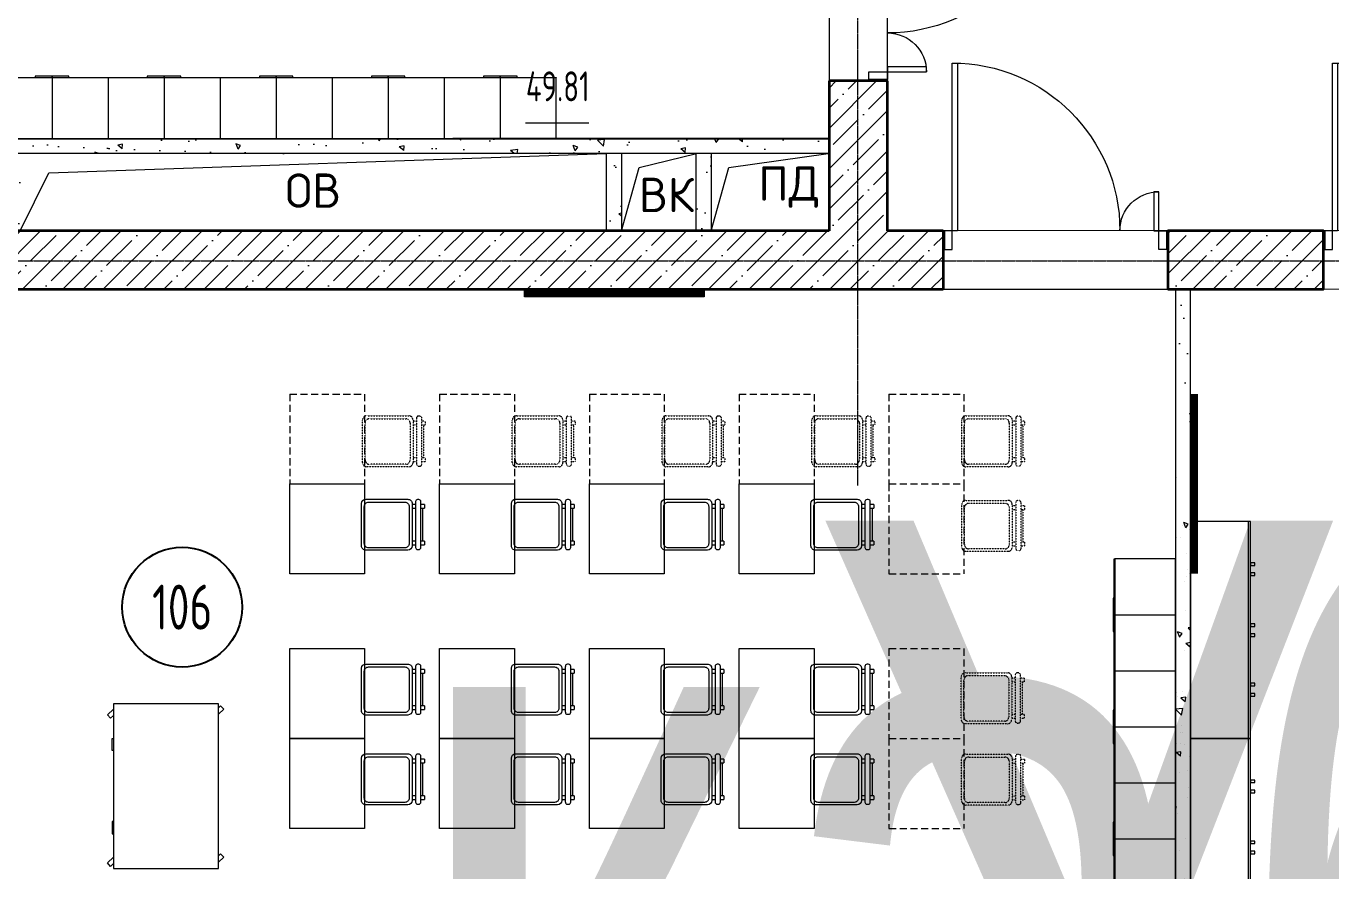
# Model space of a CAD drawing. Header units: millimetres. Extents: x 0 to 168960, y -92093 to 443706.
# Drawn here: x 6041 to 14751, y 106530 to 112170 of the extents above; entities that cross this region are included whole.
import ezdxf
from ezdxf.enums import TextEntityAlignment as Align

# ---------------------------------------------------------------- set-up
doc = ezdxf.new("R2018")
doc.units = ezdxf.units.MM
for name, pattern in [('HIDDEN', [0.375, 0.25, -0.125]), ('HIDDEN2', [4.7625, 3.175, -1.5875]), ('осевая', [50.8, 31.75, -6.35, 6.35, -6.35])]:
    doc.linetypes.add(name, pattern=pattern)
for name, color, linetype, lineweight in [('_0', 7, 'Continuous', 15), ('АР_Двери', 250, 'Continuous', 9), ('АР_Названия помещений', 124, 'Continuous', 5), ('АР_Номер помещения', 1, 'Continuous', 25), ('АР_Помещения_площадь', 19, 'Continuous', 9), ('Основная ГКЛ', 250, 'Continuous', 9)]:
    doc.layers.add(name, color=color, linetype=linetype, lineweight=lineweight)
doc.layers.add('АР_Сущ.Несущая стена', color=7, linetype='Continuous')
doc.styles.add('ISOCPEUR', font='isocpeur.ttf', dxfattribs={"height": 175})
doc.styles.add('PDF ISOCPEUR', font='isocpeur.ttf')
doc.styles.get("Standard").update_dxf_attribs({"font": 'arial.ttf'})
pattern_1 = [(45, (-223293.5, 82888.7), (-134.70384, 134.70384), []), (45, (-223158.8, 82888.7), (-134.70384, 134.70384), [238.125, -47.625, 0, -47.625])]

# ---------------------------------------------------------------- blocks, each defined once
blk = doc.blocks.new('1 этаж')
at = {"layer": 'АР_Сущ.Несущая стена', "lineweight": 5, "ltscale": 10000}
h = blk.add_hatch(dxfattribs=at)
h.set_pattern_fill('ANSI35', color=8, scale=30)
h.set_pattern_definition(pattern_1)
h.paths.add_polyline_path([(-109580.2, -34496.1), (-110139.2, -34496.1), (-110140.2, -42196.1), (-108940.2, -42196.1), (-108940.2, -41636.1), (-109580.2, -41636.1), (-109580.2, -35636.1), (-102818.8, -35636.1), (-102818.8, -35246.1), (-103190.2, -35246.1), (-103190.2, -34246.1), (-103580.2, -34246.1), (-103580.2, -35246.1), (-109580.2, -35246.1)])
h = blk.add_hatch(dxfattribs=at)
h.set_pattern_fill('ANSI35', color=8, scale=30)
h.set_pattern_definition(pattern_1)
h.paths.add_polyline_path([(-100280.2, -35441.1), (-101318.1, -35441.1), (-101318.1, -35636.1), (-100280.2, -35636.1)])
h.paths.add_polyline_path([(-100280.2, -35246.1), (-101318.1, -35246.1), (-101318.1, -35441.1), (-100280.2, -35441.1)])
at = {"layer": 'АР_Сущ.Несущая стена', "color": 8, "lineweight": 35}
for p, q in [((-103580.2, -34246.1), (-103580.2, -35246.1)), ((-103190.2, -34246.1), (-103580.2, -34246.1)), ((-103190.2, -35246.1), (-103190.2, -34246.1))]:
    blk.add_line(p, q, dxfattribs=at)
for points in [[(-103580.2, -35246.1), (-109580.2, -35246.1), (-109580.2, -34496.1), (-110140.2, -34496.1), (-110140.2, -41636.1)], [(-102818.8, -35246.1), (-103190.2, -35246.1)], [(-102818.8, -35246.1), (-102818.8, -35636.1)], [(-101318.1, -35636.1), (-100280.2, -35636.1), (-100280.2, -35246.1), (-101318.1, -35246.1), (-101318.1, -35636.1)], [(-109580.2, -41636.1), (-109580.2, -35636.1), (-102818.8, -35636.1)]]:
    blk.add_lwpolyline(points, dxfattribs=at)
blk = doc.blocks.new('*U284')
at = {"layer": 'АР_Двери', "color": 8}
for points in [[(1430.7, 1120), (1395.7, 1120), (1395.7, 0), (1430.7, 0)], [(50, 260.7), (85, 260.7), (85, 0), (50, 0)], [(50, 0), (0, 0), (0, -125), (50, -125)], [(1430.7, 0), (1480.7, 0), (1480.7, -125), (1430.7, -125)]]:
    blk.add_lwpolyline(points, close=True, dxfattribs=at)
for centre, radius, start, end in [((1430.7, 0), 1120, 90, 180), ((50, 0), 260.7, 0, 90)]:
    blk.add_arc(centre, radius, start, end, dxfattribs=at)
at = {"layer": 'Основная ГКЛ', "color": 8, "ltscale": 5}
for p, q in [((-10, 0), (-10, -125)), ((1490.7, 0), (1490.7, -125))]:
    blk.add_line(p, q, dxfattribs=at)
blk = doc.blocks.new('*U285')
at = {"layer": 'АР_Двери', "color": 8}
for points in [[(1430.7, 1120), (1395.7, 1120), (1395.7, 0), (1430.7, 0)], [(50, 260.7), (85, 260.7), (85, 0), (50, 0)], [(50, 0), (0, 0), (0, -125), (50, -125)], [(1430.7, 0), (1480.7, 0), (1480.7, -125), (1430.7, -125)]]:
    blk.add_lwpolyline(points, close=True, dxfattribs=at)
for centre, radius, start, end in [((1430.7, 0), 1120, 90, 180), ((50, 0), 260.7, 0, 90)]:
    blk.add_arc(centre, radius, start, end, dxfattribs=at)
at = {"layer": 'Основная ГКЛ', "color": 8, "ltscale": 5}
for p, q in [((-10, 0), (-10, -125)), ((1490.7, 0), (1490.7, -125))]:
    blk.add_line(p, q, dxfattribs=at)
blk = doc.blocks.new('*U286')
at = {"layer": 'АР_Двери', "color": 8}
for points in [[(1430.7, 1120), (1395.7, 1120), (1395.7, 0), (1430.7, 0)], [(50, 260.7), (85, 260.7), (85, 0), (50, 0)], [(50, 0), (0, 0), (0, -125), (50, -125)], [(1430.7, 0), (1480.7, 0), (1480.7, -125), (1430.7, -125)]]:
    blk.add_lwpolyline(points, close=True, dxfattribs=at)
for centre, radius, start, end in [((1430.7, 0), 1120, 90, 180), ((50, 0), 260.7, 0, 90)]:
    blk.add_arc(centre, radius, start, end, dxfattribs=at)
at = {"layer": 'Основная ГКЛ', "color": 8, "ltscale": 5}
for p, q in [((-10, 0), (-10, -125)), ((1490.7, 0), (1490.7, -125))]:
    blk.add_line(p, q, dxfattribs=at)
blk = doc.blocks.new('*U258')
at = {"layer": 'АР_Помещения_площадь', "color": 8}
blk.add_line((-17149.8, 561.7), (-17572.2, 561.7), dxfattribs=at)
at = {"color": 8, "style": 'ISOCPEUR', "width": 0.7, "flags": 1}
blk.add_attdef('КАТЕГОРИЯ', (-499.2, -2092.2), '', height=250, dxfattribs=at)
at = {"layer": 'АР_Номер помещения', "color": 8, "style": 'ISOCPEUR', "width": 0.7}
blk.add_attdef('НОМЕР_ПОМЕЩЕНИЯ', text='', height=300, dxfattribs=at).set_placement((-17368.1, 7488.5), align=Align.MIDDLE_CENTER)
at = {"layer": 'АР_Помещения_площадь', "color": 8, "lineweight": 30, "width": 0.7, "flags": 104}
blk.add_attdef('ИМЯ_ПОМЕЩЕНИЯ', text='', height=100, dxfattribs=at).set_placement((157.6, 1217.1), align=Align.MIDDLE_CENTER)
at = {"layer": 'АР_Помещения_площадь', "color": 8, "style": 'ISOCPEUR', "width": 0.7}
blk.add_attdef('ПЛОЩАДЬ_ПОМЕЩЕНИЯ', text='', height=200, dxfattribs=at).set_placement((-17144.9, 808.2), align=Align.MIDDLE_RIGHT)
blk = doc.blocks.new('*U250')
at = {"layer": 'АР_Номер помещения', "color": 8}
blk.add_circle((-22604.6, 7861.9), 400, dxfattribs=at)
at = {"color": 8, "style": 'ISOCPEUR', "width": 0.7, "flags": 1}
blk.add_attdef('КАТЕГОРИЯ', (-499.2, -2092.2), '', height=250, dxfattribs=at)
at = {"layer": 'АР_Номер помещения', "color": 8, "style": 'ISOCPEUR', "width": 0.7}
blk.add_attdef('НОМЕР_ПОМЕЩЕНИЯ', text='', height=300, dxfattribs=at).set_placement((-22604.6, 7861.9), align=Align.MIDDLE_CENTER)
at = {"layer": 'АР_Помещения_площадь', "color": 8, "style": 'ISOCPEUR', "width": 0.7}
blk.add_attdef('ПЛОЩАДЬ_ПОМЕЩЕНИЯ', text='', height=200, dxfattribs=at).set_placement((-14594.9, 3336.5), align=Align.MIDDLE_RIGHT)
at = {"layer": 'АР_Помещения_площадь', "color": 8, "lineweight": 30, "width": 0.7, "flags": 104}
blk.add_attdef('ИМЯ_ПОМЕЩЕНИЯ', text='', height=100, dxfattribs=at).set_placement((157.6, 1217.1), align=Align.MIDDLE_CENTER)
blk = doc.blocks.new('тумба 1450х400х750')
at = {"color": 8, "lineweight": 15, "ltscale": 100}
blk.add_line((-12776, 30271.1), (-14226, 30271.1), dxfattribs=at)
for points in [[(-13948.9, 30283.1), (-13931.6, 30283.1), (-13931.6, 30313.3), (-13948.9, 30313.3)], [(-13881.3, 30283.1), (-13863.9, 30283.1), (-13863.9, 30313.3), (-13881.3, 30313.3)], [(-13541.9, 30283.1), (-13524.5, 30283.1), (-13524.5, 30313.3), (-13541.9, 30313.3)], [(-13474.2, 30283.1), (-13456.9, 30283.1), (-13456.9, 30313.3), (-13474.2, 30313.3)], [(-13145, 30283.1), (-13127.6, 30283.1), (-13127.6, 30313.3), (-13145, 30313.3)], [(-13077.3, 30283.1), (-13060, 30283.1), (-13060, 30313.3), (-13077.3, 30313.3)], [(-12776, 29883.1), (-12776, 30283.1), (-14226, 30283.1), (-14226, 29883.1)]]:
    blk.add_lwpolyline(points, close=True, dxfattribs=at)
blk = doc.blocks.new('A$C3da1b1ea')
at = {"color": 8, "lineweight": 0}
blk.add_lwpolyline([(0, 0), (50, 0), (50, -1200), (0, -1200), (0, 0)], dxfattribs=at)
blk = doc.blocks.new('стол игровой 1100х700')
at = {"color": 8}
blk.add_lwpolyline([(-13226.6, -58670.8), (-12126.6, -58670.8), (-12126.6, -57970.8), (-13226.6, -57970.8)], close=True, dxfattribs=at)
for points in [[(-13200.3, -57970.8), (-13213, -57957.3), (-13190.7, -57936.2), (-13158, -57970.8)], [(-12212, -57970.8), (-12224.8, -57957.3), (-12202.5, -57936.2), (-12169.8, -57970.8)], [(-13226.6, -58632.2), (-13228.2, -58630.5), (-13226.6, -58628.9)], [(-13147.9, -58670.8), (-13129.2, -58690.6), (-13151.5, -58711.7), (-13190.1, -58670.8)], [(-12913.3, -58670.8), (-12913.3, -58679.8), (-12995.1, -58679.8), (-12995.1, -58670.8)], [(-12439.8, -58670.8), (-12439.8, -58679.8), (-12358, -58679.8), (-12358, -58670.8)], [(-12159.6, -58670.8), (-12141, -58690.6), (-12163.3, -58711.7), (-12201.9, -58670.8)]]:
    blk.add_lwpolyline(points, dxfattribs=at)
blk = doc.blocks.new('стул №3-5')
at = {"color": 8, "linetype": 'ByBlock', "extrusion": (-6.19742e-05, 0.000470712, 1)}
for p, q in [((-15086.8, 16641.7, 196.8), (-15393.1, 16641.7, 196.8)), ((-15372.7, 16664.9, 196.8), (-15348.5, 16664.9, 196.8)), ((-15372.7, 16664.9, 196.8), (-15372.7, 16641.7, 196.8)), ((-15348.5, 16641.7, 196.8), (-15348.5, 16664.9, 196.8)), ((-15348.5, 16653.3, 196.8), (-15128.7, 16653.3, 196.8)), ((-15128.7, 16664.9, 196.8), (-15104.4, 16664.9, 196.8)), ((-15128.7, 16664.9, 196.8), (-15128.7, 16641.7, 196.8)), ((-15104.4, 16641.7, 196.8), (-15104.4, 16664.9, 196.8)), ((-15407, 16627.7, 196.8), (-15407, 16619.9, 196.8)), ((-15393.1, 16605.9, 196.8), (-15086.8, 16605.9, 196.9)), ((-15372.7, 16605.9, 196.8), (-15372.7, 16583.2, 196.9)), ((-15348.5, 16583.2, 196.9), (-15348.5, 16605.9, 196.8)), ((-15128.7, 16605.9, 196.9), (-15128.7, 16583.2, 196.9)), ((-15104.4, 16583.2, 196.9), (-15104.4, 16605.9, 196.9)), ((-15072.8, 16619.9, 196.8), (-15072.8, 16627.7, 196.8))]:
    blk.add_line(p, q, dxfattribs=at)
at = {"color": 8, "ltscale": 100, "extrusion": (-6.19742e-05, 0.000470712, 1), "elevation": 205.6}
for points in [[(-15379.9, 16582.9), (-15097, 16582.9, -0.414169), (-15068.3, 16554.2), (-15068.3, 16274.2, -0.414258), (-15097, 16245.5), (-15379.9, 16245.5, -0.414169), (-15408.6, 16274.2), (-15408.6, 16554.2, -0.414258)], [(-15360.2, 16563.2), (-15113.6, 16563.2, -0.414214), (-15084.9, 16534.4), (-15084.9, 16292.6, -0.414214), (-15113.6, 16263.9), (-15360.2, 16263.9, -0.414214), (-15388.9, 16292.6), (-15388.9, 16534.4, -0.414214)]]:
    blk.add_lwpolyline(points, format="xyb", close=True, dxfattribs=at)
at = {"color": 8, "linetype": 'ByBlock', "extrusion": (-6.19742e-05, 0.000470712, 1)}
for centre, start, end in [((-15393, 16627.6, 205.6), 90, 180), ((-15086.8, 16627.6, 205.6), 0, 90), ((-15393, 16619.8, 205.6), 180, 270), ((-15086.8, 16619.8, 205.6), 270, 0)]:
    blk.add_arc(centre, 13.9, start, end, dxfattribs=at)
blk = doc.blocks.new('_стол№3-№5')
at = {"color": 8}
blk.add_lwpolyline([(-169868.3, 526261.4), (-169368.3, 526261.4), (-169368.3, 525661.4), (-169868.3, 525661.4)], close=True, dxfattribs=at)
blk = doc.blocks.new('_Стул резерв')
at = {"color": 8, "linetype": 'HIDDEN', "ltscale": 0.1, "extrusion": (6.19742e-05, -0.000470712, 1)}
for p, q in [((-31.6, 45, 0), (-31.6, 37.1, 0)), ((288.6, 58.9, 0), (-17.6, 58.9, 0)), ((-17.6, 23.2, 0), (288.6, 23.2, 0)), ((0, 81.6, 0), (0, 58.9, 0)), ((0, 23.2, 0), (0, 0)), ((24.3, 0, 0), (0, 0)), ((24.3, 58.9, 0), (24.3, 81.6, 0)), ((24.3, 0, 0), (24.3, 23.2, 0)), ((244, 11.6, 0), (24.3, 11.6, 0)), ((244, 81.6, 0), (244, 58.9, 0)), ((244, 23.2, 0), (244, 0, 0)), ((268.3, 0, 0), (244, 0, 0)), ((268.3, 58.9, 0), (268.3, 81.6, 0)), ((268.3, 0, 0), (268.3, 23.2, 0)), ((302.6, 37.1, 0), (302.6, 45, 0))]:
    blk.add_line(p, q, dxfattribs=at)
for points in [[(275.5, 81.9), (-7.4, 81.9, -0.414169), (-36.1, 110.6), (-36.1, 390.6, -0.414258), (-7.4, 419.3), (275.5, 419.3, -0.414169), (304.2, 390.6), (304.2, 110.6, -0.414258)], [(255.8, 101.6), (9.2, 101.6, -0.414214), (-19.5, 130.3), (-19.5, 372.2, -0.414214), (9.2, 400.9), (255.8, 400.9, -0.414214), (284.5, 372.2), (284.5, 130.3, -0.414214)]]:
    blk.add_lwpolyline(points, format="xyb", close=True, dxfattribs=at)
for centre, start, end in [((-17.6, 45), 90, 180), ((-17.6, 37.1), 180, 270), ((288.6, 45, 0), 0, 90), ((288.6, 37.1, 0), 270, 0)]:
    blk.add_arc(centre, 13.9, start, end, dxfattribs=at)
blk = doc.blocks.new('_стол.резерв')
at = {"color": 8, "linetype": 'HIDDEN2', "ltscale": 15}
for p, q in [((-20, 500), (-20, 0)), ((580, 500), (-20, 500)), ((580, 500), (580, 0)), ((580, 0), (-20, 0))]:
    blk.add_line(p, q, dxfattribs=at)
blk = doc.blocks.new('система хранения 30 и 5 ячеек 3740х400х1600')
at = {"color": 8, "linetype": 'HIDDEN', "ltscale": 10}
for p, q in [((127502.3, -71190.5), (127502.3, -71596.5)), ((127876.3, -71190.5), (127876.3, -71596.5)), ((128250.3, -71190.5), (128250.3, -71596.5)), ((128624.3, -71190.5), (128624.3, -71596.5)), ((128998.3, -71190.5), (128998.3, -71596.5)), ((129372.3, -71190.5), (129372.3, -71596.5)), ((129746.3, -71190.5), (129746.3, -71596.5)), ((130120.3, -71190.5), (130120.3, -71596.5)), ((130494.3, -71190.5), (130494.3, -71596.5))]:
    blk.add_line(p, q, dxfattribs=at)
at = {"color": 8, "ltscale": 100}
for points in [[(127128.3, -71186.5), (130868.3, -71186.5), (130868.3, -71190.5), (127128.3, -71190.5)], [(127128.3, -71596.5), (130868.3, -71596.5), (130868.3, -71190.5), (127128.3, -71190.5)], [(127502.1, -71179.6), (127390.2, -71179.6), (127390.2, -71186.5), (127502.1, -71186.5)], [(127614, -71179.6), (127502.1, -71179.6), (127502.1, -71186.5), (127614, -71186.5)], [(128250.1, -71179.6), (128138.2, -71179.6), (128138.2, -71186.5), (128250.1, -71186.5)], [(128362, -71179.6), (128250.1, -71179.6), (128250.1, -71186.5), (128362, -71186.5)], [(128998.1, -71179.6), (128886.2, -71179.6), (128886.2, -71186.5), (128998.1, -71186.5)], [(129110, -71179.6), (128998.1, -71179.6), (128998.1, -71186.5), (129110, -71186.5)], [(129746.1, -71179.6), (129634.2, -71179.6), (129634.2, -71186.5), (129746.1, -71186.5)], [(129858, -71179.6), (129746.1, -71179.6), (129746.1, -71186.5), (129858, -71186.5)], [(130494.1, -71179.6), (130382.2, -71179.6), (130382.2, -71186.5), (130494.1, -71186.5)], [(130606, -71179.6), (130494.1, -71179.6), (130494.1, -71186.5), (130606, -71186.5)]]:
    blk.add_lwpolyline(points, close=True, dxfattribs=at)

msp = doc.modelspace()

# ---------------------------------------------------------------- hatches: boundary and pattern name
at = {"layer": '_0', "ltscale": 100}
h = msp.add_hatch(dxfattribs=at)
h.set_pattern_fill('AR-CONC', color=256, scale=2, angle=90)
h.set_pattern_definition([(140, (-108312.07, 305231.08), (31.87817, 364.36934), [38.1, -419.1]), (85, (-108312.07, 305231.1), (-382.1137, -70.48684), [30.48, -335.28117]), (190.45144, (-108309.4, 305261.45), (-350.2355, 293.8825), [32.38, -356.1805]), (136.1842, (-108413.67, 305231.1), (84.0847, 542.1581), [57.15, -628.65]), (186.63556, (-108406.66, 305276.26), (-494.8522, 474.8083), [48.57, -534.2712]), (81.18415, (-108413.67, 305231.1), (-494.8522, 474.8083), [45.72, -502.9195]), (111, (-108388.27, 305281.88), (204.5304, 303.2288), [38.1, -419.1]), (56, (-108388.27, 305281.9), (-368.37593, 123.60406), [30.48, -335.28]), (161.45145, (-108371.22, 305307.15), (-163.84554, 426.83284), [32.38, -356.1799]), (127.5, (-108312.07, 305231.08), (-169.11008, 6.17721), [0, -331.216, 0, -340.36, 0, -336.55]), (97.5, (-108312.07, 305231.08), (-200.36115, 133.63933), [0, -194.056, 0, -323.596, 0, -128.27]), (57.5, (-108312.07, 305117.8), (11.45749, 271.18119), [0, -127, 0, -396.24, 0, -525.78]), (47.5, (-108312.07, 305067), (-50.85298, 296.25836), [0, -165.1, 0, -263.144, 0, -373.38])])
h.paths.add_polyline_path([(11401.281, 111418.241), (5401.281, 111418.241), (5401.281, 111318.241), (11401.281, 111318.241)])
h.paths.add_polyline_path([(6001.281, 111318.241), (5901.281, 111318.241), (5901.281, 110803.434), (6001.281, 110803.434)])
h.paths.add_polyline_path([(10016.35, 111318.241), (9916.35, 111318.241), (9916.35, 110803.434), (10016.35, 110803.434)])
h.paths.add_polyline_path([(10615.129, 111318.241), (10516.35, 111318.241), (10515.129, 111317.949), (10515.129, 110803.434), (10615.129, 110803.434)])
h = msp.add_hatch(dxfattribs=at)
h.set_pattern_fill('AR-CONC', color=256, scale=2, angle=90)
h.set_pattern_definition([(140, (-108412.07, 305231.08), (31.87817, 364.36934), [38.1, -419.1]), (85, (-108412.07, 305231.1), (-382.1137, -70.48684), [30.48, -335.28117]), (190.45144, (-108409.4, 305261.45), (-350.2355, 293.8825), [32.38, -356.1805]), (136.1842, (-108513.67, 305231.1), (84.08466, 542.1581), [57.15, -628.65]), (186.63556, (-108506.66, 305276.26), (-494.8522, 474.8083), [48.57, -534.2712]), (81.18415, (-108513.67, 305231.1), (-494.8522, 474.8083), [45.7199, -502.9195]), (111, (-108488.27, 305281.88), (204.5304, 303.2288), [38.1, -419.1]), (56, (-108488.27, 305281.9), (-368.37593, 123.60406), [30.48, -335.28]), (161.45145, (-108471.22, 305307.15), (-163.84554, 426.83284), [32.38, -356.1799]), (127.5, (-108412.07, 305231.08), (-169.11008, 6.17721), [0, -331.216, 0, -340.36, 0, -336.55]), (97.5, (-108412.07, 305231.08), (-200.36115, 133.63933), [0, -194.056, 0, -323.596, 0, -128.27]), (57.5, (-108412.07, 305117.8), (11.45749, 271.18119), [0, -127, 0, -396.24, 0, -525.78]), (47.5, (-108412.07, 305067), (-50.85298, 296.25836), [0, -165.1, 0, -263.144, 0, -373.38])])
h.paths.add_polyline_path([(13814.215, 110413.241), (13714.215, 110413.241), (13714.215, 104413.434), (13814.215, 104413.434)])

# ---------------------------------------------------------------- linework, layer by layer
at = {"layer": '_0', "linetype": 'осевая', "ltscale": 0.3}
for p, q in [((11593.71, 109103.426), (11593.71, 126353.426)), ((1843.71, 110603.426), (74501.818, 110603.426))]:
    msp.add_line(p, q, dxfattribs=at)
at = {"layer": '_0'}
for points in [[(5401.281, 111418.241), (5401.281, 119721.793), (11401.281, 119721.793), (11401.281, 111420.047), (8889.503, 111420.047)], [(12391.281, 113721.793), (12391.281, 119721.793), (19461.281, 119721.793), (19461.281, 114259.705), (19161.281, 114255.589), (19161.281, 113408.559), (22533.695, 113408.559), (22533.695, 113311.512), (26563.52, 113311.512), (26563.52, 114231.512), (28263.52, 114231.512), (28263.52, 113311.512), (31017.154, 113313.434), (31017.154, 110706.434), (22591.281, 110706.434), (22591.281, 110805.837), (11791.281, 110803.434), (11791.281, 113721.793)], [(5401.281, 104413.434), (5401.281, 110413.434), (13714.215, 110413.241), (13714.215, 104413.434)], [(13814.215, 104413.241), (13814.215, 110413.241), (21701.281, 110415.047), (21701.281, 104411.628)]]:
    msp.add_lwpolyline(points, close=True, dxfattribs=at)
for points in [[(5401.281, 111418.241), (11401.281, 111418.241), (11401.281, 111318.241), (5401.281, 111318.241)], [(6001.281, 110803.434), (6192.291, 111189.994), (9916.35, 111318.241)], [(10016.35, 110803.434), (10133.109, 111226.815), (10516.35, 111318.241)], [(10615.129, 110803.434), (10733.109, 111226.815), (11396.35, 111318.241)]]:
    msp.add_lwpolyline(points, dxfattribs=at)
at = {"layer": '_0', "linetype": 'Continuous', "flags": 128}
for points in [[(9916.35, 111318.241), (6001.281, 111318.241)], [(10516.35, 111318.241), (10016.35, 111318.241)]]:
    msp.add_lwpolyline(points, dxfattribs=at)
at = {"layer": '_0', "ltscale": 0.1}
for points in [[(10016.35, 111318.241), (10016.35, 110803.434), (9916.35, 110803.434), (9916.35, 111318.241)], [(10615.129, 111318.241), (10615.129, 110803.434), (10515.129, 110803.434), (10515.129, 111318.241)], [(13714.215, 110413.241), (13714.215, 104413.434), (13814.215, 104413.434), (13814.215, 110413.434)], [(13814.215, 110413.241), (14668.412, 110413.241)]]:
    msp.add_lwpolyline(points, dxfattribs=at)
at = {"layer": '_0', "const_width": 50, "elevation": -0.565}
msp.add_lwpolyline([(10567.297, 110387.924), (9367.297, 110387.924)], dxfattribs=at)
at = {"layer": '_0', "const_width": 50}
msp.add_lwpolyline([(13839.215, 109713.241), (13839.215, 108513.241)], dxfattribs=at)

# ---------------------------------------------------------------- block references
at = {"layer": '_0'}
for name, p in [('1 этаж', (114981.437, 146049.525)), ('система хранения 30 и 5 ячеек 3740х400х1600', (-121287.702, 183014.217, -0.565)), ('_стол№3-№5', (177669.553, -417147.984)), ('_стол№3-№5', (178669.553, -417147.984)), ('_стол№3-№5', (179669.553, -417147.984)), ('_стол№3-№5', (180669.553, -417147.984)), ('_стол№3-№5', (177669.553, -418247.984)), ('_стол№3-№5', (178669.553, -418247.984)), ('_стол№3-№5', (179669.553, -418247.984)), ('_стол№3-№5', (180669.553, -418247.984)), ('_стол№3-№5', (177669.553, -418847.984)), ('_стол№3-№5', (178669.553, -418847.984)), ('_стол№3-№5', (179669.553, -418847.984)), ('_стол№3-№5', (180669.553, -418847.984))]:
    msp.add_blockref(name, p, dxfattribs=at)
ref = msp.add_blockref('*U258', (26947.768, 110959.409), dxfattribs=at)
lines = msp.add_mtext('\\W0.8000;Учебный кабинет', dxfattribs={"layer": 'АР_Названия помещений', "color": 8, "insert": (8517.935, 117571.084), "char_height": 5167.03637, "width": 1779.62855, "attachment_point": 1})
ref.add_attrib('ИМЯ_ПОМЕЩЕНИЯ', '', (8517.935, 117571.084), dxfattribs={"flags": 104}).embed_mtext(lines)
ref.add_attrib('ПЛОЩАДЬ_ПОМЕЩЕНИЯ', '49.81', dxfattribs={"layer": 'АР_Помещения_площадь', "color": 8, "height": 200, "style": 'ISOCPEUR', "width": 0.7}).set_placement((9802.821, 111767.589), align=Align.MIDDLE_RIGHT)
at = {"layer": '_0', "linetype": 'ByBlock', "xscale": -1, "rotation": 270}
msp.add_blockref('*U284', (11791.281, 111813.434), dxfattribs=at)
at = {"layer": '_0', "linetype": 'ByBlock', "xscale": -1}
for name, p in [('*U285', (13653.323, 110803.434)), ('*U286', (16192.002, 110803.434))]:
    msp.add_blockref(name, p, dxfattribs=at)
at = {"layer": '_0', "lineweight": 0, "rotation": 270}
msp.add_blockref('A$C3da1b1ea', (10567.297, 110412.924, -0.565), dxfattribs=at)
at = {"layer": '_0'}
for name, p, rotation in [('_стол.резерв', (8301.206, 109133.437), 89.99999999999999), ('_стол.резерв', (9301.206, 109133.437), 89.99999999999999), ('_стол.резерв', (10301.206, 109133.437), 89.99999999999999), ('_стол.резерв', (11301.206, 109133.437), 89.99999999999999), ('_стол.резерв', (12301.206, 109133.437), 89.99999999999999), ('_Стул резерв', (8706.202, 109263.74, 196.826), 89.99999999999999), ('_Стул резерв', (9706.202, 109263.74, 196.826), 89.99999999999999), ('_Стул резерв', (10706.202, 109263.74, 196.826), 89.99999999999999), ('_Стул резерв', (11706.202, 109263.74, 196.826), 89.99999999999999), ('_Стул резерв', (12706.202, 109263.74, 196.826), 89.99999999999999), ('_стол.резерв', (12301.206, 108533.437), 89.99999999999999), ('стул №3-5', (-7965.085, 93602.107), 270), ('стул №3-5', (-6965.085, 93602.107), 270), ('стул №3-5', (-5965.085, 93602.107), 270), ('стул №3-5', (-4965.085, 93602.107), 270), ('_Стул резерв', (12706.202, 108699.152, 196.826), 89.99999999999999), ('тумба 1450х400х750', (-16068.961, 94637.234), 270), ('система хранения 30 и 5 ячеек 3740х400х1600', (-57882.323, -22254.836, -0.565), 89.99999999999999), ('_стол.резерв', (12301.206, 107433.437), 89.99999999999999), ('стул №3-5', (-7965.085, 92502.107), 270), ('стул №3-5', (-6965.085, 92502.107), 270), ('стул №3-5', (-5965.085, 92502.107), 270), ('стул №3-5', (-4965.085, 92502.107), 270), ('_Стул резерв', (12702.672, 107548.579, 196.826), 89.99999999999999), ('стол игровой 1100х700', (65296.356, 94419.049), 270), ('_стол.резерв', (12301.206, 106833.437), 89.99999999999999), ('тумба 1450х400х750', (-16068.961, 93187.234), 270), ('стул №3-5', (-7965.085, 91902.107), 270), ('стул №3-5', (-6965.085, 91902.107), 270), ('стул №3-5', (-5965.085, 91902.107), 270), ('стул №3-5', (-4965.085, 91902.107), 270), ('_Стул резерв', (12705.475, 107005.136, 196.826), 89.99999999999999)]:
    msp.add_blockref(name, p, dxfattribs=dict(at, rotation=rotation))
ref = msp.add_blockref('*U250', (29687.768, 100428.7), dxfattribs=at)
ref.add_attrib('НОМЕР_ПОМЕЩЕНИЯ', '106', dxfattribs={"layer": 'АР_Номер помещения', "color": 8, "height": 300, "style": 'ISOCPEUR', "width": 0.7}).set_placement((7083.202, 108290.638), align=Align.MIDDLE_CENTER)
lines = msp.add_mtext('\\W0.8000;Учебный кабинет', dxfattribs={"layer": 'АР_Названия помещений', "color": 8, "insert": (11227.935, 108868.733), "char_height": 5167.03637, "width": 1779.62855, "attachment_point": 1})
ref.add_attrib('ИМЯ_ПОМЕЩЕНИЯ', '', (11227.935, 108868.733), dxfattribs={"flags": 104}).embed_mtext(lines)

# ---------------------------------------------------------------- texts
at = {"layer": '_0', "lineweight": 5, "ltscale": 0.1, "char_height": 229.1932, "attachment_point": 7, "style": 'PDF ISOCPEUR'}
for s, insert in [('ПД', (10928.674, 110956.768)), ('ОВ', (7771.29, 110956.768)), ('ВК', (10132.261, 110927.595))]:
    msp.add_mtext(s, dxfattribs=dict(at, insert=insert))

doc.saveas('drawing.dxf')
